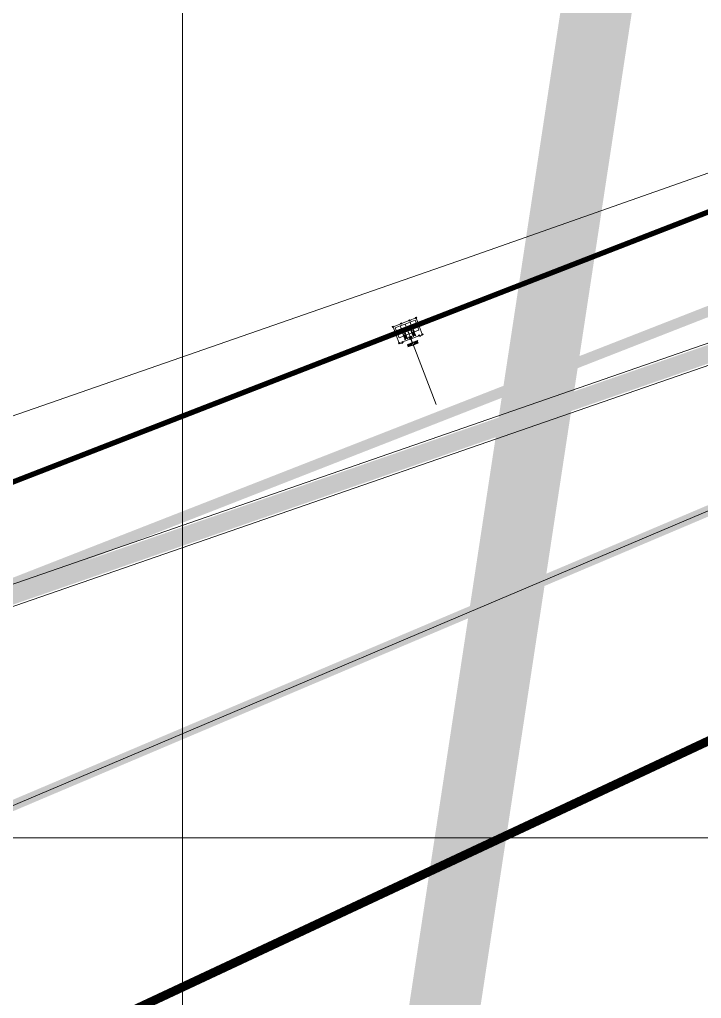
# Model space of a CAD drawing. Header units: millimetres. Extents: x 519 to 9564855, y -810 to 5021775.
# Drawn here: x 9531953.8 to 9532146.8, y 4995954.5 to 4996231.5 of the extents above; entities that cross this region are included whole.
import ezdxf

# ---------------------------------------------------------------- set-up
doc = ezdxf.new("R2010")
doc.units = ezdxf.units.MM
doc.header["$LTSCALE"] = 2
doc.header["$MEASUREMENT"] = 0
for name, pattern in [('ACAD_ISO02W100', [15, 12, -3]), ('ACAD_ISO04W100', [30, 24, -3, 0, -3]), ('CENTER', [50.8, 31.75, -6.35, 6.35, -6.35]), ('DASHED', [0.75, 0.5, -0.25]), ('HIDDEN2', [4.7625, 3.175, -1.5875]), ('LTYPE11', [2.5, 1, -1.5]), ('осевая2', [28.575, 19.05, -3.175, 3.175, -3.175])]:
    doc.linetypes.add(name, pattern=pattern)
for name, color, linetype, lineweight in [('BORDER', 3, 'Continuous', 40), ('CONCRETE-SECTION-NEW', 2, 'Continuous', 35), ('Land lease as of 24.06.2004', 47, 'HIDDEN2', 70), ('STEEL-NEW', 1, 'Continuous', 35), ('Скв на 2025 допы от ХеКай', 204, 'Continuous', 0)]:
    doc.layers.add(name, color=color, linetype=linetype, lineweight=lineweight)
for name, color, linetype in [('CL-CENTER-GRID', 7, 'CENTER'), ('FIBERGLASS', 212, 'Continuous'), ('GRID_PULKOVO', 7, 'Continuous'), ('HACH', 7, 'Continuous'), ('OilColl&Flowlines', 3, 'Continuous'), ('PPLINE_WAT', 7, 'WTR_LINE'), ('ROAD_GROUND', 9, 'Continuous'), ('STPOIT', 30, 'Continuous'), ('Проектируемая линия', 1, 'Continuous')]:
    doc.layers.add(name, color=color, linetype=linetype)
doc.layers.add('HIDDEN', color=1, linetype='HIDDEN2', plot=False)
doc.styles.add('92051501$0$STANDARD', font='simplex.shx')
doc.linetypes.add('WTR_LINE', pattern='A,0.5,-0.2,["W",92051501$0$STANDARD,S=0.1,R=0,X=-0.1,Y=-0.05],-0.05', length=0.75)

msp = doc.modelspace()

# ---------------------------------------------------------------- hatches: boundary and pattern name
at = {"layer": 'HACH', "lineweight": 0}
h = msp.add_hatch(dxfattribs=at)
h.set_pattern_fill('HEX', color=0, scale=0.0035, angle=-158.7787962, style=0)
h.set_pattern_definition([(201.2212, (9532061.56509, 4996162.87478), (0.006966977, -0.017942241), [0.0111125, -0.022225]), (321.2212, (9532061.56509, 4996162.87478), (0.012054948, 0.0150047), [0.0111125, -0.022225]), (261.2212, (9532061.55473, 4996162.870758), (0.019021925, -0.002937542), [0.0111125, -0.022225])])
edge = h.paths.add_edge_path()
edge.add_ellipse((9532064.88796, 4996143.42515), major_axis=(0.04657, -0.11994), ratio=0.822222315, start_angle=0, end_angle=360)
h = msp.add_hatch(dxfattribs=at)
h.set_pattern_fill('HEX', color=0, scale=0.0035, angle=-158.7787962, style=0)
h.set_pattern_definition([(21.2212, (9532052.20188, 4996159.239044), (0.006966977, -0.017942241), [0.0111125, -0.022225]), (261.2212, (9532052.20188, 4996159.239044), (-0.019021925, 0.002937542), [0.0111125, -0.022225]), (321.2212, (9532052.21224, 4996159.243067), (-0.012054948, -0.0150047), [0.0111125, -0.022225])])
edge = h.paths.add_edge_path()
edge.add_ellipse((9532062.87531, 4996142.64363), major_axis=(0.04657, -0.11994), ratio=0.822222315, start_angle=0, end_angle=360, ccw=False)
h = msp.add_hatch(dxfattribs=at)
h.set_pattern_fill('HEX', color=0, scale=0.0035, angle=111.2212038, style=0)
h.set_pattern_definition([(111.2212, (9532084.527761, 4996143.24606), (-0.017942241, -0.006966977), [0.0111125, -0.022225]), (231.2212, (9532084.527761, 4996143.24606), (0.0150047, -0.012054948), [0.0111125, -0.022225]), (171.2212, (9532084.523739, 4996143.256419), (-0.002937542, -0.019021925), [0.0111125, -0.022225])])
edge = h.paths.add_edge_path()
edge.add_ellipse((9532065.07813, 4996139.92319), major_axis=(-0.11994, -0.04657), ratio=0.822222315, start_angle=0, end_angle=360)

# ---------------------------------------------------------------- linework, layer by layer
at = {"color": 0, "lineweight": 0}
for p, q in [((9532063.99565, 4996146.47036, -22.96157), (9532064.27531, 4996146.57895, -22.96157)), ((9532064.10424, 4996146.1907, -22.96157), (9532064.3839, 4996146.29929, -22.96157)), ((9532064.27531, 4996146.57895, -22.96157), (9532064.3839, 4996146.29929, -22.96157)), ((9532065.86003, 4996147.19429, -22.96157), (9532066.13969, 4996147.30289, -22.96157)), ((9532065.96862, 4996146.91464, -22.96157), (9532066.24828, 4996147.02323, -22.96157)), ((9532066.13969, 4996147.30289, -22.96157), (9532066.24828, 4996147.02323, -22.96157)), ((9532059.3347, 4996144.66051, -22.96157), (9532059.61436, 4996144.7691, -22.96157)), ((9532059.44329, 4996144.38085, -22.96157), (9532059.72295, 4996144.48944, -22.96157)), ((9532059.61436, 4996144.7691, -22.96157), (9532059.72295, 4996144.48944, -22.96157)), ((9532061.66518, 4996145.56543, -22.96157), (9532061.94483, 4996145.67402, -22.96157)), ((9532061.77377, 4996145.28577, -22.96157), (9532062.05342, 4996145.39437, -22.96157)), ((9532061.94483, 4996145.67402, -22.96157), (9532062.05342, 4996145.39437, -22.96157)), ((9532066.76496, 4996144.86382, -22.96157), (9532067.04461, 4996144.97241, -22.96157)), ((9532066.87355, 4996144.58416, -22.96157), (9532067.1532, 4996144.69275, -22.96157)), ((9532067.04461, 4996144.97241, -22.96157), (9532067.1532, 4996144.69275, -22.96157)), ((9532060.23963, 4996142.33003, -22.96157), (9532060.51928, 4996142.43862, -22.96157)), ((9532060.34822, 4996142.05038, -22.96157), (9532060.62787, 4996142.15897, -22.96157)), ((9532060.51928, 4996142.43862, -22.96157), (9532060.62787, 4996142.15897, -22.96157)), ((9532062.07674, 4996140.36153, -22.96157), (9532062.3564, 4996140.47012, -22.96157)), ((9532062.18533, 4996140.08187, -22.96157), (9532062.46499, 4996140.19046, -22.96157)), ((9532062.3564, 4996140.47012, -22.96157), (9532062.46499, 4996140.19046, -22.96157)), ((9532064.40721, 4996141.26645, -22.96157), (9532064.68687, 4996141.37504, -22.96157)), ((9532064.51581, 4996140.98679, -22.96157), (9532064.79546, 4996141.09539, -22.96157)), ((9532064.68687, 4996141.37504, -22.96157), (9532064.79546, 4996141.09539, -22.96157)), ((9532066.73769, 4996142.17138, -22.96157), (9532067.01735, 4996142.27997, -22.96157)), ((9532066.84628, 4996141.89172, -22.96157), (9532067.12594, 4996142.00031, -22.96157)), ((9532067.01735, 4996142.27997, -22.96157), (9532067.12594, 4996142.00031, -22.96157)), ((9532067.66988, 4996142.53335, -22.96157), (9532067.94954, 4996142.64194, -22.96157)), ((9532067.77847, 4996142.25369, -22.96157), (9532068.05813, 4996142.36228, -22.96157)), ((9532067.94954, 4996142.64194, -22.96157), (9532068.05813, 4996142.36228, -22.96157)), ((9532061.14455, 4996139.99956, -22.96157), (9532061.42421, 4996140.10815, -22.96157)), ((9532061.25314, 4996139.7199, -22.96157), (9532061.5328, 4996139.82849, -22.96157)), ((9532061.42421, 4996140.10815, -22.96157), (9532061.5328, 4996139.82849, -22.96157))]:
    msp.add_line(p, q, dxfattribs=at)
at = {"lineweight": 0}
for p, q in [((9532063.99565, 4996146.47036, -22.96157), (9532064.10424, 4996146.1907, -22.96157)), ((9532064.16835, 4996146.44, -22.96157), (9532064.1198, 4996146.56504, -22.96157)), ((9532064.25776, 4996146.20974, -22.96157), (9532064.2112, 4996146.32965, -22.96157)), ((9532065.86003, 4996147.19429, -22.96157), (9532065.96862, 4996146.91464, -22.96157)), ((9532066.03273, 4996147.16394, -22.96157), (9532065.98418, 4996147.28898, -22.96157)), ((9532066.12214, 4996146.93368, -22.96157), (9532066.07558, 4996147.05359, -22.96157)), ((9532059.3347, 4996144.66051, -22.96157), (9532059.44329, 4996144.38085, -22.96157)), ((9532059.5074, 4996144.63015, -22.96157), (9532059.45885, 4996144.75519, -22.96157)), ((9532059.59681, 4996144.3999, -22.96157), (9532059.55025, 4996144.5198, -22.96157)), ((9532060.94632, 4996143.549, -22.96157), (9532061.33037, 4996142.55993, -22.96157)), ((9532061.66518, 4996145.56543, -22.96157), (9532061.77377, 4996145.28577, -22.96157)), ((9532061.83788, 4996145.53507, -22.96157), (9532061.78932, 4996145.66011, -22.96157)), ((9532061.92728, 4996145.30482, -22.96157), (9532061.88073, 4996145.42472, -22.96157)), ((9532063.78973, 4996144.6531, -22.96157), (9532064.17378, 4996143.66403, -22.96157)), ((9532065.70049, 4996145.39504, -22.96157), (9532066.08454, 4996144.40598, -22.96157)), ((9532066.76496, 4996144.86382, -22.96157), (9532066.87355, 4996144.58416, -22.96157)), ((9532066.93765, 4996144.83346, -22.96157), (9532066.8891, 4996144.9585, -22.96157)), ((9532067.02706, 4996144.60321, -22.96157), (9532066.9805, 4996144.72311, -22.96157)), ((9532060.23963, 4996142.33003, -22.96157), (9532060.34822, 4996142.05038, -22.96157)), ((9532060.41233, 4996142.29967, -22.96157), (9532060.36377, 4996142.42471, -22.96157)), ((9532060.50173, 4996142.06942, -22.96157), (9532060.45517, 4996142.18932, -22.96157)), ((9532062.07674, 4996140.36153, -22.96157), (9532062.18533, 4996140.08187, -22.96157)), ((9532062.24944, 4996140.33117, -22.96157), (9532062.20089, 4996140.45621, -22.96157)), ((9532062.33885, 4996140.10092, -22.96157), (9532062.29229, 4996140.22082, -22.96157)), ((9532062.97357, 4996141.08353), (9532062.80967, 4996141.50371)), ((9532064.85794, 4996141.76329, -22.96157), (9532064.01897, 4996141.43752, -22.96157)), ((9532064.40721, 4996141.26645, -22.96157), (9532064.51581, 4996140.98679, -22.96157)), ((9532064.57991, 4996141.23609, -22.96157), (9532064.53136, 4996141.36113, -22.96157)), ((9532064.60884, 4996141.1616, -22.96157), (9532064.60134, 4996141.18092, -22.96157)), ((9532064.66932, 4996141.00584, -22.96157), (9532064.62276, 4996141.12574, -22.96157)), ((9532066.73769, 4996142.17138, -22.96157), (9532066.84628, 4996141.89172, -22.96157)), ((9532066.91039, 4996142.14102, -22.96157), (9532066.86184, 4996142.26606, -22.96157)), ((9532066.9998, 4996141.91076, -22.96157), (9532066.95324, 4996142.03067, -22.96157)), ((9532067.66988, 4996142.53335, -22.96157), (9532067.77847, 4996142.25369, -22.96157)), ((9532067.84258, 4996142.50299, -22.96157), (9532067.79403, 4996142.62803, -22.96157)), ((9532067.93199, 4996142.27273, -22.96157), (9532067.88543, 4996142.39264, -22.96157)), ((9532061.14455, 4996139.99956, -22.96157), (9532061.25314, 4996139.7199, -22.96157)), ((9532061.31725, 4996139.9692, -22.96157), (9532061.2687, 4996140.09424, -22.96157)), ((9532061.40666, 4996139.73895, -22.96157), (9532061.3601, 4996139.85885, -22.96157))]:
    msp.add_line(p, q, dxfattribs=at)
at = {"color": 0, "linetype": 'ACAD_ISO04W100', "lineweight": 0}
for p, q in [((9532064.00334, 4996146.31243, -22.96157), (9532064.1346, 4996146.3634, -22.96157)), ((9532064.24495, 4996146.40625, -22.96157), (9532064.37291, 4996146.45593, -22.96157)), ((9532065.86772, 4996147.03637, -22.96157), (9532065.99898, 4996147.08734, -22.96157)), ((9532066.10933, 4996147.13019, -22.96157), (9532066.23729, 4996147.17987, -22.96157)), ((9532059.34239, 4996144.50258, -22.96157), (9532059.47365, 4996144.55355, -22.96157)), ((9532059.584, 4996144.5964, -22.96157), (9532059.71196, 4996144.64609, -22.96157)), ((9532061.67286, 4996145.4075, -22.96157), (9532061.80413, 4996145.45847, -22.96157)), ((9532061.91448, 4996145.50132, -22.96157), (9532062.04244, 4996145.55101, -22.96157)), ((9532066.77264, 4996144.70589, -22.96157), (9532066.9039, 4996144.75686, -22.96157)), ((9532067.01425, 4996144.79971, -22.96157), (9532067.14222, 4996144.8494, -22.96157)), ((9532060.24731, 4996142.17211, -22.96157), (9532060.37858, 4996142.22308, -22.96157)), ((9532060.48892, 4996142.26592, -22.96157), (9532060.61689, 4996142.31561, -22.96157)), ((9532062.08443, 4996140.2036, -22.96157), (9532062.21569, 4996140.25457, -22.96157)), ((9532062.32604, 4996140.29742, -22.96157), (9532062.454, 4996140.34711, -22.96157)), ((9532064.4149, 4996141.10852, -22.96157), (9532064.54616, 4996141.15949, -22.96157)), ((9532064.65651, 4996141.20234, -22.96157), (9532064.78447, 4996141.25203, -22.96157)), ((9532066.74538, 4996142.01345, -22.96157), (9532066.87664, 4996142.06442, -22.96157)), ((9532066.98699, 4996142.10727, -22.96157), (9532067.11495, 4996142.15695, -22.96157)), ((9532067.67757, 4996142.37542, -22.96157), (9532067.80883, 4996142.42639, -22.96157)), ((9532067.91918, 4996142.46924, -22.96157), (9532068.04714, 4996142.51892, -22.96157)), ((9532061.15224, 4996139.84163, -22.96157), (9532061.2835, 4996139.8926, -22.96157)), ((9532061.39385, 4996139.93545, -22.96157), (9532061.52181, 4996139.98514, -22.96157))]:
    msp.add_line(p, q, dxfattribs=at)
at = {"color": 7, "lineweight": 0, "ltscale": 0.5, "elevation": -22.96157}
msp.add_lwpolyline([(9532063.51543, 4996143.97749), (9532063.33346, 4996144.4432), (9532063.6974, 4996143.51178)], dxfattribs=at)
at = {"layer": 'BORDER', "color": 0, "lineweight": 0, "ltscale": 0.1}
for p, q in [((9532061.24954, 4996143.30683, -22.96157), (9532060.88598, 4996143.16566, -22.96157)), ((9532060.88598, 4996143.16566, -22.96157), (9532061.02715, 4996142.8021, -22.96157)), ((9532061.39071, 4996142.94327, -22.96157), (9532061.24954, 4996143.30683, -22.96157)), ((9532064.09295, 4996144.41092, -22.96157), (9532063.72939, 4996144.26976, -22.96157)), ((9532063.72939, 4996144.26976, -22.96157), (9532063.87056, 4996143.9062, -22.96157)), ((9532063.87056, 4996143.9062, -22.96157), (9532064.23412, 4996144.04737, -22.96157)), ((9532064.23412, 4996144.04737, -22.96157), (9532064.09295, 4996144.41092, -22.96157)), ((9532066.00371, 4996145.15287, -22.96157), (9532065.64015, 4996145.0117, -22.96157)), ((9532065.64015, 4996145.0117, -22.96157), (9532065.78132, 4996144.64815, -22.96157)), ((9532065.78132, 4996144.64815, -22.96157), (9532066.14488, 4996144.78932, -22.96157)), ((9532066.14488, 4996144.78932, -22.96157), (9532066.00371, 4996145.15287, -22.96157)), ((9532061.02715, 4996142.8021, -22.96157), (9532061.39071, 4996142.94327, -22.96157)), ((9532064.54965, 4996141.85277, -22.96157), (9532064.18609, 4996141.7116, -22.96157)), ((9532064.18609, 4996141.7116, -22.96157), (9532064.32726, 4996141.34804, -22.96157)), ((9532064.32726, 4996141.34804, -22.96157), (9532064.69081, 4996141.48921, -22.96157)), ((9532064.69081, 4996141.48921, -22.96157), (9532064.54965, 4996141.85277, -22.96157))]:
    msp.add_line(p, q, dxfattribs=at)
at = {"layer": 'BORDER', "color": 0, "lineweight": 0, "ltscale": 0.1, "elevation": -22.96157}
msp.add_lwpolyline([(9532063.94657, 4996141.62396), (9532064.78554, 4996141.94973), (9532064.93033, 4996141.57685), (9532064.09136, 4996141.25108)], close=True, dxfattribs=at)
at = {"layer": 'CL-CENTER-GRID', "color": 0, "linetype": 'осевая2', "lineweight": 0, "ltscale": 0.2}
msp.add_line((9532064.62276, 4996141.12574, -22.96157), (9532065.69001, 4996138.37724, -22.96157), dxfattribs=at)
at = {"layer": 'CONCRETE-SECTION-NEW', "color": 0, "lineweight": 0}
for p, q in [((9532060.6958, 4996143.36536, -22.96157), (9532061.25512, 4996143.58254, -22.96157)), ((9532060.6958, 4996143.36536, -22.96157), (9532061.02157, 4996142.52639, -22.96157)), ((9532061.25512, 4996143.58254, -22.96157), (9532061.58089, 4996142.74357, -22.96157)), ((9532063.53921, 4996144.46946, -22.96157), (9532064.09853, 4996144.68664, -22.96157)), ((9532063.53921, 4996144.46946, -22.96157), (9532063.86498, 4996143.63049, -22.96157)), ((9532064.4243, 4996143.84767, -22.96157), (9532063.86498, 4996143.63049, -22.96157)), ((9532064.09853, 4996144.68664, -22.96157), (9532064.4243, 4996143.84767, -22.96157)), ((9532065.44997, 4996145.21141, -22.96157), (9532066.00928, 4996145.42859, -22.96157)), ((9532065.44997, 4996145.21141, -22.96157), (9532065.77574, 4996144.37243, -22.96157)), ((9532066.33506, 4996144.58962, -22.96157), (9532065.77574, 4996144.37243, -22.96157)), ((9532066.00928, 4996145.42859, -22.96157), (9532066.33506, 4996144.58962, -22.96157)), ((9532061.58089, 4996142.74357, -22.96157), (9532061.02157, 4996142.52639, -22.96157))]:
    msp.add_line(p, q, dxfattribs=at)
at = {"layer": 'FIBERGLASS', "lineweight": 0}
msp.add_line((9533138.27454, 4996511.80618, 1.87939), (9531823.13387, 4995954.53352, 6.9648), dxfattribs=at)
at = {"layer": 'FIBERGLASS', "linetype": 'DASHED', "lineweight": 0, "ltscale": 0.07, "const_width": 3, "elevation": 6.9648}
msp.add_lwpolyline([(9531690.73478, 4995239.97754), (9531702.22162, 4995244.75209), (9531722.1925, 4995256.8842, 0.262875133), (9531726.88596, 4995265.25987), (9531759.5313, 4995873.32849), (9531764.25773, 4995891.97444), (9531771.26582, 4995907.67226), (9531780.27375, 4995921.46688), (9531793.70667, 4995935.91338), (9531807.38688, 4995946.2688), (9531825.74744, 4995955.64098), (9532856.82775, 4996392.547), (9532922.38663, 4996420.32667), (9533177.57455, 4996528.64403)], format="xyb", dxfattribs=at)
at = {"layer": 'FIBERGLASS', "linetype": 'DASHED', "lineweight": 0, "ltscale": 0.07, "const_width": 3}
msp.add_lwpolyline([(9531840.96312, 4996028.55988), (9532757.02484, 4996386.84393)], dxfattribs=at)
at = {"layer": 'GRID_PULKOVO', "lineweight": 0}
for p, q in [((9532000, 5010000), (9532000, 4992000)), ((9519000, 4996000), (9533000, 4996000))]:
    msp.add_line(p, q, dxfattribs=at)
at = {"layer": 'HIDDEN', "color": 0, "lineweight": 0, "ltscale": 0.5}
for p, q in [((9532062.3014, 4996142.86469, -22.96157), (9532062.86072, 4996143.08187, -22.96157)), ((9532062.3014, 4996142.86469, -22.96157), (9532062.86072, 4996143.08187, -22.96157)), ((9532062.8437, 4996143.12568, -22.96157), (9532063.16935, 4996142.28704, -22.96157)), ((9532064.58597, 4996143.80221, -22.96157), (9532064.91162, 4996142.96357, -22.96157)), ((9532065.1623, 4996143.97558, -22.96157), (9532064.60299, 4996143.75839, -22.96157)), ((9532065.1623, 4996143.97558, -22.96157), (9532064.60299, 4996143.75839, -22.96157)), ((9532065.45443, 4996143.22324, -22.96157), (9532064.89512, 4996143.00606, -22.96157)), ((9532065.32242, 4996141.88905, -22.96157), (9532064.90602, 4996142.9614, -22.96157)), ((9532065.52676, 4996143.00934, -22.96157), (9532064.98609, 4996142.79939, -22.96157)), ((9532065.14995, 4996144.0212, -22.96157), (9532065.47572, 4996143.18223, -22.96157)), ((9532065.47652, 4996143.18292, -22.96157), (9532065.89292, 4996142.11057, -22.96157)), ((9532062.27973, 4996142.90669, -22.96157), (9532062.6055, 4996142.06772, -22.96157)), ((9532062.59354, 4996142.11235, -22.96157), (9532063.15285, 4996142.32953, -22.96157)), ((9532062.60444, 4996142.06769, -22.96157), (9532063.02083, 4996140.99534, -22.96157)), ((9532062.68451, 4996141.90569, -22.96157), (9532063.22518, 4996142.11563, -22.96157)), ((9532062.7569, 4996141.71925, -22.96157), (9532063.29758, 4996141.92919, -22.96157)), ((9532062.8293, 4996141.53281, -22.96157), (9532063.36997, 4996141.74275, -22.96157)), ((9532062.90169, 4996141.34637, -22.96157), (9532063.44236, 4996141.55632, -22.96157)), ((9532062.97409, 4996141.15994, -22.96157), (9532063.51476, 4996141.36988, -22.96157)), ((9532063.59134, 4996141.21687, -22.96157), (9532063.17494, 4996142.28922, -22.96157)), ((9532065.45519, 4996140.22518, -22.96157), (9532064.61655, 4996139.89953, -22.96157)), ((9532065.59916, 4996142.8229, -22.96157), (9532065.05849, 4996142.61295, -22.96157)), ((9532065.67155, 4996142.63646, -22.96157), (9532065.13088, 4996142.42652, -22.96157)), ((9532065.74395, 4996142.45002, -22.96157), (9532065.20327, 4996142.24008, -22.96157)), ((9532065.81634, 4996142.26358, -22.96157), (9532065.27567, 4996142.05364, -22.96157)), ((9532065.62856, 4996139.64885, -22.96157), (9532065.41137, 4996140.20816, -22.96157)), ((9532065.62856, 4996139.64885, -22.96157), (9532065.41137, 4996140.20816, -22.96157)), ((9532066.52537, 4996140.64716, -22.96157), (9532065.45302, 4996140.23077, -22.96157)), ((9532065.83654, 4996139.74034, -22.96157), (9532065.6266, 4996140.28101, -22.96157)), ((9532066.02298, 4996139.81273, -22.96157), (9532065.81304, 4996140.3534, -22.96157)), ((9532066.20942, 4996139.88513, -22.96157), (9532065.99948, 4996140.4258, -22.96157)), ((9532066.39586, 4996139.95752, -22.96157), (9532066.18592, 4996140.49819, -22.96157)), ((9532066.5823, 4996140.02992, -22.96157), (9532066.37235, 4996140.57059, -22.96157)), ((9532063.54203, 4996139.48873, -22.96157), (9532064.61438, 4996139.90513, -22.96157)), ((9532063.91656, 4996138.99481, -22.96157), (9532063.70662, 4996139.53548, -22.96157)), ((9532064.8359, 4996139.33463, -22.96157), (9532063.76355, 4996138.91823, -22.96157)), ((9532064.103, 4996139.0672, -22.96157), (9532063.89306, 4996139.60787, -22.96157)), ((9532064.28944, 4996139.1396, -22.96157), (9532064.0795, 4996139.68027, -22.96157)), ((9532064.47588, 4996139.21199, -22.96157), (9532064.26594, 4996139.75266, -22.96157)), ((9532064.66232, 4996139.28439, -22.96157), (9532064.45237, 4996139.82506, -22.96157)), ((9532064.87622, 4996139.35672, -22.96157), (9532064.65904, 4996139.91603, -22.96157)), ((9532065.67418, 4996139.6612, -22.96157), (9532064.83521, 4996139.33543, -22.96157)), ((9532065.67454, 4996139.66027, -22.96157), (9532066.74689, 4996140.07666, -22.96157))]:
    msp.add_line(p, q, dxfattribs=at)
at = {"layer": 'HIDDEN', "color": 0, "lineweight": 0, "ltscale": 0.5, "elevation": -22.96157}
for points in [[(9532062.90415, 4996143.10643), (9532062.8587, 4996143.08879), (9532062.85947, 4996143.08681, 0.391020552), (9532062.86449, 4996143.08436), (9532062.89802, 4996143.09237, -0.359136708), (9532062.90487, 4996143.08902), (9532062.93637, 4996143.00792, -0.391020552), (9532062.93357, 4996143.00082), (9532062.90342, 4996142.98411, 0.359136708), (9532062.90137, 4996142.9789), (9532062.90214, 4996142.97693), (9532062.94758, 4996142.99457)], [(9532064.55436, 4996143.74721), (9532064.5998, 4996143.76486), (9532064.60057, 4996143.76289, -0.391020552), (9532064.59852, 4996143.75768), (9532064.56837, 4996143.74097, 0.359136708), (9532064.56558, 4996143.73387), (9532064.59707, 4996143.65277, 0.391020552), (9532064.60392, 4996143.64941), (9532064.63745, 4996143.65743, -0.359136708), (9532064.64247, 4996143.65497), (9532064.64324, 4996143.653), (9532064.5978, 4996143.63535)], [(9532064.85118, 4996142.98282), (9532064.89662, 4996143.00046), (9532064.89585, 4996143.00244, 0.391020552), (9532064.89083, 4996143.0049), (9532064.8573, 4996142.99688, -0.359136708), (9532064.85045, 4996143.00023), (9532064.81896, 4996143.08133, -0.391020552), (9532064.82175, 4996143.08844), (9532064.8519, 4996143.10515, 0.359136708), (9532064.85395, 4996143.11035), (9532064.85318, 4996143.11233), (9532064.80774, 4996143.09468)], [(9532065.20573, 4996144.00014), (9532065.16028, 4996143.98249), (9532065.16105, 4996143.98052, 0.391020552), (9532065.16608, 4996143.97806), (9532065.1996, 4996143.98607, -0.359136708), (9532065.20646, 4996143.98272), (9532065.23795, 4996143.90162, -0.391020552), (9532065.23515, 4996143.89452), (9532065.205, 4996143.87781, 0.359136708), (9532065.20295, 4996143.8726), (9532065.20372, 4996143.87063), (9532065.24916, 4996143.88828)], [(9532065.50254, 4996143.23574), (9532065.4571, 4996143.2181), (9532065.45633, 4996143.22007, -0.391020552), (9532065.45838, 4996143.22528), (9532065.48853, 4996143.24199, 0.359136708), (9532065.49133, 4996143.24909), (9532065.45984, 4996143.33019, 0.391020552), (9532065.45298, 4996143.33354), (9532065.41946, 4996143.32553, -0.359136708), (9532065.41443, 4996143.32799), (9532065.41366, 4996143.32996), (9532065.45911, 4996143.34761)], [(9532062.25278, 4996142.85351), (9532062.29822, 4996142.87115), (9532062.29899, 4996142.86918, -0.391020552), (9532062.29694, 4996142.86397), (9532062.26679, 4996142.84726, 0.359136708), (9532062.26399, 4996142.84016), (9532062.29549, 4996142.75906, 0.391020552), (9532062.30234, 4996142.75571), (9532062.33587, 4996142.76372, -0.359136708), (9532062.34089, 4996142.76126), (9532062.34166, 4996142.75929), (9532062.29621, 4996142.74165)], [(9532062.54959, 4996142.08911), (9532062.59504, 4996142.10676), (9532062.59427, 4996142.10873, 0.391020552), (9532062.58924, 4996142.11119), (9532062.55572, 4996142.10318, -0.359136708), (9532062.54886, 4996142.10653), (9532062.51737, 4996142.18763, -0.391020552), (9532062.52017, 4996142.19473), (9532062.55032, 4996142.21144, 0.359136708), (9532062.55237, 4996142.21665), (9532062.5516, 4996142.21862), (9532062.50616, 4996142.20097)], [(9532063.20096, 4996142.34204), (9532063.15552, 4996142.32439), (9532063.15475, 4996142.32637, -0.391020552), (9532063.1568, 4996142.33157), (9532063.18695, 4996142.34828, 0.359136708), (9532063.18974, 4996142.35538), (9532063.15825, 4996142.43648, 0.391020552), (9532063.1514, 4996142.43984), (9532063.11787, 4996142.43182, -0.359136708), (9532063.11285, 4996142.43428), (9532063.11208, 4996142.43626), (9532063.15752, 4996142.4539)], [(9532065.40019, 4996140.25679), (9532065.41784, 4996140.21134), (9532065.41587, 4996140.21058, -0.391020552), (9532065.41066, 4996140.21263), (9532065.39395, 4996140.24278, 0.359136708), (9532065.38685, 4996140.24557), (9532065.30575, 4996140.21408, 0.391020552), (9532065.30239, 4996140.20723), (9532065.31041, 4996140.1737, -0.359136708), (9532065.30795, 4996140.16867), (9532065.30598, 4996140.16791), (9532065.28833, 4996140.21335)], [(9532064.6358, 4996139.95997), (9532064.65344, 4996139.91453), (9532064.65542, 4996139.9153, 0.391020552), (9532064.65788, 4996139.92032), (9532064.64986, 4996139.95385, -0.359136708), (9532064.65321, 4996139.9607), (9532064.73432, 4996139.99219, -0.391020552), (9532064.74142, 4996139.9894), (9532064.75813, 4996139.95925, 0.359136708), (9532064.76333, 4996139.9572), (9532064.76531, 4996139.95797), (9532064.74766, 4996140.00341)], [(9532064.88872, 4996139.30861), (9532064.87108, 4996139.35405), (9532064.87305, 4996139.35482, -0.391020552), (9532064.87826, 4996139.35277), (9532064.89497, 4996139.32262, 0.359136708), (9532064.90207, 4996139.31982), (9532064.98317, 4996139.35131, 0.391020552), (9532064.98652, 4996139.35817), (9532064.97851, 4996139.39169, -0.359136708), (9532064.98097, 4996139.39672), (9532064.98294, 4996139.39749), (9532065.00059, 4996139.35204)], [(9532065.65312, 4996139.60542), (9532065.63547, 4996139.65087), (9532065.6335, 4996139.6501, 0.391020552), (9532065.63104, 4996139.64507), (9532065.63906, 4996139.61155, -0.359136708), (9532065.6357, 4996139.60469), (9532065.5546, 4996139.5732, -0.391020552), (9532065.5475, 4996139.576), (9532065.53079, 4996139.60615, 0.359136708), (9532065.52558, 4996139.6082), (9532065.52361, 4996139.60743), (9532065.54126, 4996139.56199)]]:
    msp.add_lwpolyline(points, format="xyb", close=True, dxfattribs=at)
at = {"layer": 'Land lease as of 24.06.2004', "color": 34, "linetype": 'DASHED', "lineweight": 0, "ltscale": 50, "const_width": 20}
msp.add_lwpolyline([(9519654.3, 5003739.6), (9532971.6, 5004566.6), (9534671.1, 5001241.4), (9547648.8, 4998330.8), (9546800.6, 4994774.1), (9538599.5, 4994719.2), (9534700.1, 4995931.6), (9534118, 4994384.9), (9531927.8, 4994990.9), (9532139.5, 4996381.2), (9522290.1, 4999426.3), (9519885.3, 4999727), (9519654.3, 5003739.6)], dxfattribs=at)
at = {"layer": 'OilColl&Flowlines', "lineweight": 0, "ltscale": 0.2, "const_width": 1.5}
msp.add_lwpolyline([(9531826.38166, 4996051.89838), (9532706.29611, 4996393.56939)], dxfattribs=at)
at = {"layer": 'PPLINE_WAT', "lineweight": 0, "ltscale": 10}
msp.add_lwpolyline([(9531807.76785, 4996059.81659), (9531896.83992, 4996100.23668), (9532080.04846, 4996163.87684), (9532192.36144, 4996203.39912), (9532284.45701, 4996243.34919), (9532445.61272, 4996310.94004), (9532607.21724, 4996379.13081), (9532793.48933, 4996457.3536), (9532967.76125, 4996530.95425)], dxfattribs=at)
at = {"layer": 'ROAD_GROUND', "lineweight": 0}
for points in [[(9533026.13118, 4996503.70321), (9532245.56818, 4996173.57262), (9531749.46818, 4996001.57262), (9531749.46818, 4996001.57262), (9531749.46818, 4996001.57262)], [(9533026.13118, 4996497.18864), (9532247.72188, 4996167.96894), (9531751.35378, 4995995.87599), (9531752.76078, 4995996.3638), (9531752.76078, 4995996.3638)]]:
    msp.add_lwpolyline(points, dxfattribs=at)
at = {"layer": 'ROAD_GROUND', "lineweight": 0, "const_width": 5}
msp.add_lwpolyline([(9533026.13118, 4996500.44593), (9532246.64503, 4996170.77078), (9531750.37068, 4995998.71159), (9531745.25448, 4995996.7413), (9531750.37068, 4995998.71159)], dxfattribs=at)
at = {"layer": 'STEEL-NEW', "color": 0, "lineweight": 0}
for p, q in [((9532062.23778, 4996142.8904, -22.96157), (9532062.89031, 4996143.14378, -22.96157)), ((9532062.30321, 4996142.86003, -22.96157), (9532062.86253, 4996143.07721, -22.96157)), ((9532062.84837, 4996143.12749, -22.96157), (9532063.17414, 4996142.28852, -22.96157)), ((9532062.89031, 4996143.14378, -22.96157), (9532063.54186, 4996141.46584, -22.96157)), ((9532065.1919, 4996144.03749, -22.96157), (9532064.53936, 4996143.78411, -22.96157)), ((9532064.53936, 4996143.78411, -22.96157), (9532065.19091, 4996142.10617, -22.96157)), ((9532064.58131, 4996143.8004, -22.96157), (9532064.90708, 4996142.96143, -22.96157)), ((9532065.16411, 4996143.97092, -22.96157), (9532064.6048, 4996143.75373, -22.96157)), ((9532065.51754, 4996143.19885, -22.96157), (9532064.86501, 4996142.94547, -22.96157)), ((9532065.51754, 4996143.19885, -22.96157), (9532064.86501, 4996142.94547, -22.96157)), ((9532065.45283, 4996143.22736, -22.96157), (9532064.89352, 4996143.01018, -22.96157)), ((9532065.33733, 4996141.89484, -22.96157), (9532064.92094, 4996142.96719, -22.96157)), ((9532065.534, 4996142.99069, -22.96157), (9532064.99333, 4996142.78075, -22.96157)), ((9532065.14529, 4996144.01939, -22.96157), (9532065.47093, 4996143.18075, -22.96157)), ((9532065.1919, 4996144.03749, -22.96157), (9532065.84344, 4996142.35955, -22.96157)), ((9532065.46161, 4996143.17713, -22.96157), (9532065.878, 4996142.10478, -22.96157)), ((9532065.51754, 4996143.19885, -22.96157), (9532065.93393, 4996142.1265, -22.96157)), ((9532062.23778, 4996142.8904, -22.96157), (9532062.88933, 4996141.21246, -22.96157)), ((9532062.28439, 4996142.9085, -22.96157), (9532062.61003, 4996142.06986, -22.96157)), ((9532062.56343, 4996142.05176, -22.96157), (9532063.21596, 4996142.30514, -22.96157)), ((9532062.56343, 4996142.05176, -22.96157), (9532063.21596, 4996142.30514, -22.96157)), ((9532062.56343, 4996142.05176, -22.96157), (9532062.97982, 4996140.97941, -22.96157)), ((9532062.59194, 4996142.11647, -22.96157), (9532063.15125, 4996142.33365, -22.96157)), ((9532062.61936, 4996142.07348, -22.96157), (9532063.03575, 4996141.00113, -22.96157)), ((9532062.69175, 4996141.88704, -22.96157), (9532063.23242, 4996142.09699, -22.96157)), ((9532062.76414, 4996141.70061, -22.96157), (9532063.30481, 4996141.91055, -22.96157)), ((9532062.83654, 4996141.51417, -22.96157), (9532063.37721, 4996141.72411, -22.96157)), ((9532062.90893, 4996141.32773, -22.96157), (9532063.4496, 4996141.53767, -22.96157)), ((9532062.97982, 4996140.97941, -22.96157), (9532063.03575, 4996141.00113, -22.96157)), ((9532062.98133, 4996141.14129, -22.96157), (9532063.522, 4996141.35123, -22.96157)), ((9532063.57642, 4996141.21108, -22.96157), (9532063.16003, 4996142.28342, -22.96157)), ((9532063.63235, 4996141.23279, -22.96157), (9532063.21596, 4996142.30514, -22.96157)), ((9532063.57642, 4996141.21108, -22.96157), (9532063.63235, 4996141.23279, -22.96157)), ((9532065.43709, 4996140.27179, -22.96157), (9532063.75915, 4996139.62024, -22.96157)), ((9532064.59845, 4996139.94614, -22.96157), (9532066.27639, 4996140.59769, -22.96157)), ((9532065.45338, 4996140.22984, -22.96157), (9532064.61441, 4996139.90407, -22.96157)), ((9532065.2814, 4996141.87312, -22.96157), (9532064.86501, 4996142.94547, -22.96157)), ((9532065.6064, 4996142.80425, -22.96157), (9532065.06573, 4996142.59431, -22.96157)), ((9532065.67879, 4996142.61782, -22.96157), (9532065.13812, 4996142.40787, -22.96157)), ((9532065.75118, 4996142.43138, -22.96157), (9532065.21051, 4996142.22144, -22.96157)), ((9532065.33733, 4996141.89484, -22.96157), (9532065.2814, 4996141.87312, -22.96157)), ((9532065.82358, 4996142.24494, -22.96157), (9532065.28291, 4996142.035, -22.96157)), ((9532065.6239, 4996139.64704, -22.96157), (9532065.40671, 4996140.20635, -22.96157)), ((9532066.50944, 4996140.68818, -22.96157), (9532065.43709, 4996140.27179, -22.96157)), ((9532065.69047, 4996139.61925, -22.96157), (9532065.43709, 4996140.27179, -22.96157)), ((9532066.53116, 4996140.63225, -22.96157), (9532065.45881, 4996140.21586, -22.96157)), ((9532065.85519, 4996139.74758, -22.96157), (9532065.64525, 4996140.28825, -22.96157)), ((9532066.04163, 4996139.81997, -22.96157), (9532065.83168, 4996140.36064, -22.96157)), ((9532065.93393, 4996142.1265, -22.96157), (9532065.878, 4996142.10478, -22.96157)), ((9532066.22806, 4996139.89237, -22.96157), (9532066.01812, 4996140.43304, -22.96157)), ((9532066.4145, 4996139.96476, -22.96157), (9532066.20456, 4996140.50543, -22.96157)), ((9532066.60094, 4996140.03715, -22.96157), (9532066.391, 4996140.57782, -22.96157)), ((9532066.53116, 4996140.63225, -22.96157), (9532066.50944, 4996140.68818, -22.96157)), ((9532063.5261, 4996139.52975, -22.96157), (9532064.59845, 4996139.94614, -22.96157)), ((9532063.54782, 4996139.47382, -22.96157), (9532063.5261, 4996139.52975, -22.96157)), ((9532063.54782, 4996139.47382, -22.96157), (9532064.62017, 4996139.89021, -22.96157)), ((9532063.89792, 4996138.98757, -22.96157), (9532063.68798, 4996139.52824, -22.96157)), ((9532064.83011, 4996139.34954, -22.96157), (9532063.75776, 4996138.93315, -22.96157)), ((9532063.77948, 4996138.87722, -22.96157), (9532063.75776, 4996138.93315, -22.96157)), ((9532064.85183, 4996139.29361, -22.96157), (9532063.77948, 4996138.87722, -22.96157)), ((9532064.08436, 4996139.05997, -22.96157), (9532063.87442, 4996139.60064, -22.96157)), ((9532065.69047, 4996139.61925, -22.96157), (9532064.01253, 4996138.96771, -22.96157)), ((9532064.2708, 4996139.13236, -22.96157), (9532064.06085, 4996139.67303, -22.96157)), ((9532064.45723, 4996139.20475, -22.96157), (9532064.24729, 4996139.74542, -22.96157)), ((9532064.64367, 4996139.27715, -22.96157), (9532064.43373, 4996139.81782, -22.96157)), ((9532064.85183, 4996139.29361, -22.96157), (9532064.59845, 4996139.94614, -22.96157)), ((9532064.85183, 4996139.29361, -22.96157), (9532064.59845, 4996139.94614, -22.96157)), ((9532064.88034, 4996139.35832, -22.96157), (9532064.66316, 4996139.91763, -22.96157)), ((9532065.67237, 4996139.66586, -22.96157), (9532064.83373, 4996139.34022, -22.96157)), ((9532064.85183, 4996139.29361, -22.96157), (9532066.52977, 4996139.94515, -22.96157)), ((9532065.66875, 4996139.67518, -22.96157), (9532066.7411, 4996140.09158, -22.96157)), ((9532065.69047, 4996139.61925, -22.96157), (9532066.76282, 4996140.03565, -22.96157)), ((9532066.76282, 4996140.03565, -22.96157), (9532066.7411, 4996140.09158, -22.96157))]:
    msp.add_line(p, q, dxfattribs=at)
at = {"layer": 'STEEL-NEW', "color": 0, "lineweight": 0, "elevation": -22.96157}
for points in [[(9532062.35023, 4996142.93407), (9532062.34473, 4996142.94821), (9532062.17694, 4996142.88306), (9532062.26019, 4996142.66866), (9532062.31554, 4996142.69015)], [(9532062.96807, 4996142.94353), (9532063.02459, 4996142.96547), (9532062.94133, 4996143.17988), (9532062.77354, 4996143.11472), (9532062.77903, 4996143.10057)], [(9532064.61712, 4996143.58385), (9532064.56061, 4996143.56191), (9532064.47736, 4996143.77631), (9532064.64515, 4996143.84147), (9532064.65064, 4996143.82732)], [(9532064.8705, 4996142.93132), (9532064.81457, 4996142.9096), (9532064.73132, 4996143.12401), (9532064.78725, 4996143.14572)], [(9532065.07945, 4996143.99382), (9532065.07396, 4996144.00797), (9532065.24175, 4996144.07313), (9532065.325, 4996143.85872), (9532065.26966, 4996143.83723)], [(9532065.43978, 4996143.3991), (9532065.49571, 4996143.42082), (9532065.57897, 4996143.20642), (9532065.52303, 4996143.1847)], [(9532062.48567, 4996142.25202), (9532062.42973, 4996142.2303), (9532062.51299, 4996142.0159), (9532062.56892, 4996142.03762)], [(9532063.03784, 4996141.16324), (9532063.09776, 4996141.00893), (9532062.92996, 4996140.94377), (9532062.84671, 4996141.15818), (9532062.90206, 4996141.17967)], [(9532063.22145, 4996142.29099), (9532063.27738, 4996142.31271), (9532063.19413, 4996142.52712), (9532063.1382, 4996142.5054)], [(9532063.46548, 4996141.32929), (9532063.5254, 4996141.17498), (9532063.69319, 4996141.24014), (9532063.60994, 4996141.45454), (9532063.55459, 4996141.43305)], [(9532065.33942, 4996142.05694), (9532065.39934, 4996141.90263), (9532065.23155, 4996141.83748), (9532065.14829, 4996142.05188), (9532065.20364, 4996142.07337)], [(9532065.76706, 4996142.223), (9532065.82698, 4996142.06869), (9532065.99478, 4996142.13384), (9532065.91152, 4996142.34825), (9532065.85617, 4996142.32675)]]:
    msp.add_lwpolyline(points, dxfattribs=at)
at = {"layer": 'STPOIT', "color": 0, "lineweight": 0}
for p, q in [((9532061.91448, 4996145.50132, -22.96157), (9532064.1346, 4996146.3634, -22.96157)), ((9532064.24495, 4996146.40625, -22.96157), (9532065.99898, 4996147.08734, -22.96157)), ((9532066.07558, 4996147.05359, -22.96157), (9532066.93765, 4996144.83346, -22.96157)), ((9532059.55025, 4996144.5198, -22.96157), (9532060.41233, 4996142.29967, -22.96157)), ((9532059.584, 4996144.5964, -22.96157), (9532061.80413, 4996145.45847, -22.96157)), ((9532066.9805, 4996144.72311, -22.96157), (9532067.84258, 4996142.50299, -22.96157)), ((9532060.45517, 4996142.18932, -22.96157), (9532061.31725, 4996139.9692, -22.96157)), ((9532062.32604, 4996140.29742, -22.96157), (9532064.54616, 4996141.15949, -22.96157)), ((9532064.65651, 4996141.20234, -22.96157), (9532066.87664, 4996142.06442, -22.96157)), ((9532067.09342, 4996141.88754, -22.96157), (9532067.81613, 4996142.41301, -22.96157)), ((9532062.30331, 4996139.99217, -22.96157), (9532061.39767, 4996139.9188, -22.96157))]:
    msp.add_line(p, q, dxfattribs=at)
at = {"layer": 'STPOIT', "color": 0, "lineweight": 0, "elevation": -22.96157}
for points in [[(9532063.45661, 4996144.12897), (9532062.97248, 4996145.37577), (9532064.37076, 4996145.91873), (9532064.80709, 4996144.79504)], [(9532064.80709, 4996144.79504), (9532064.37076, 4996145.91873), (9532065.76905, 4996146.46168), (9532066.25318, 4996145.21488)], [(9532060.71886, 4996142.89158), (9532060.17591, 4996144.28986), (9532061.57419, 4996144.83282), (9532062.31655, 4996142.92099)], [(9532062.01052, 4996143.70914), (9532061.57419, 4996144.83282), (9532062.97248, 4996145.37577), (9532064.05838, 4996142.5792)], [(9532065.11312, 4996144.0069), (9532064.80709, 4996144.79504)], [(9532066.25318, 4996145.21488), (9532066.85495, 4996143.66511), (9532065.53544, 4996143.15275)], [(9532061.26181, 4996141.49329), (9532060.71886, 4996142.89158)], [(9532062.48811, 4996141.96946), (9532061.26181, 4996141.49329), (9532061.26181, 4996141.49329)], [(9532062.58133, 4996142.00566), (9532062.48811, 4996141.96946)], [(9532064.88291, 4996142.89937), (9532063.23386, 4996142.25904)]]:
    msp.add_lwpolyline(points, dxfattribs=at)
at = {"layer": 'STPOIT', "lineweight": 0, "elevation": -22.96157}
for points in [[(9532060.79987, 4996143.09736), (9532060.6958, 4996143.36536), (9532061.25512, 4996143.58254), (9532061.35918, 4996143.31454)], [(9532063.64328, 4996144.20145), (9532063.53921, 4996144.46946), (9532064.09853, 4996144.68664), (9532064.20259, 4996144.41863)], [(9532064.32023, 4996144.11567), (9532064.4243, 4996143.84767), (9532063.86498, 4996143.63049), (9532063.76092, 4996143.89849)], [(9532065.02034, 4996144.24584), (9532065.11312, 4996144.0069)], [(9532065.55404, 4996144.9434), (9532065.44997, 4996145.21141), (9532066.00928, 4996145.42859), (9532066.11335, 4996145.16058)], [(9532066.23099, 4996144.85762), (9532066.33506, 4996144.58962), (9532065.7836, 4996144.37549)], [(9532061.57157, 4996142.73995), (9532061.02157, 4996142.52639), (9532060.91751, 4996142.79439)]]:
    msp.add_lwpolyline(points, dxfattribs=at)
at = {"layer": 'STPOIT', "color": 0, "lineweight": 0}
for centre in [(9532064.18978, 4996146.38482, -22.96157), (9532066.05416, 4996147.10876, -22.96157), (9532059.52883, 4996144.57497, -22.96157), (9532061.8593, 4996145.4799, -22.96157), (9532066.95908, 4996144.77829, -22.96157), (9532060.43375, 4996142.2445, -22.96157), (9532062.27086, 4996140.27599, -22.96157), (9532064.60134, 4996141.18092, -22.96157), (9532066.93181, 4996142.08584, -22.96157), (9532067.864, 4996142.44781, -22.96157), (9532061.33867, 4996139.91403, -22.96157)]:
    msp.add_circle(centre, 0.05919, dxfattribs=at)
at = {"layer": 'Проектируемая линия', "color": 3, "linetype": 'ByBlock', "lineweight": 0, "ltscale": 0.5}
msp.add_line((9532724.95398, 4996400.81424), (9532066.77809, 4996145.24438), dxfattribs=at)
at = {"layer": 'Проектируемая линия', "linetype": 'LTYPE11', "lineweight": 0, "ltscale": 0.5}
for points in [[(9532064.16346, 4996144.22912), (9532062.57055, 4996143.61059)], [(9532066.75649, 4996145.23599), (9532066.02784, 4996144.95306)], [(9532060.70617, 4996142.88665), (9532059.96741, 4996142.59979)]]:
    msp.add_lwpolyline(points, dxfattribs=at)
at = {"layer": 'Проектируемая линия', "color": 3, "linetype": 'ByBlock', "lineweight": 0, "ltscale": 0.5, "elevation": -22.96157}
msp.add_lwpolyline([(9532071.80065, 4996122.64034), (9532063.51543, 4996143.97749)], dxfattribs=at)
at = {"layer": 'Проектируемая линия', "color": 3, "linetype": 'ByBlock', "lineweight": 0, "ltscale": 0.5}
msp.add_lwpolyline([(9532060.25277, 4996142.71059), (9531792.4931, 4996038.73945), (9531792.4931, 4996038.73945), (9531792.4931, 4996038.73945), (9531792.4931, 4996038.73945), (9531763.87327, 4996038.63983)], dxfattribs=at)
at = {"layer": 'Скв на 2025 допы от ХеКай', "color": 244, "linetype": 'ACAD_ISO02W100', "lineweight": 0, "true_color": 0x991b1e, "const_width": 1.5}
msp.add_lwpolyline([(9531576.7302, 4995331.14349), (9531725.43451, 4995341.75468), (9531788.01647, 4995342.93618), (9531828.32733, 4995341.67061), (9531833.91071, 4995508.36153), (9531852.43176, 4995723.58689), (9531867.18522, 4995895.03062), (9532039.37356, 4995975.62201), (9532220.5146, 4996060.40364), (9532311.08074, 4996102.80381), (9532401.65564, 4996145.18527), (9532454.9063, 4996170.10883), (9532539.11312, 4996209.52116), (9532723.76237, 4996295.94479), (9532843.174, 4996351.83446), (9532998.32941, 4996424.45372), (9533179.47045, 4996509.23535), (9533360.61148, 4996594.01699), (9533569.11591, 4996691.60584), (9533575.99708, 4996771.56905), (9533966.12205, 4996954.16247), (9534167.59382, 4997048.46126)], dxfattribs=at)
at = {"layer": 'Скв на 2025 допы от ХеКай', "color": 244, "linetype": 'ACAD_ISO02W100', "lineweight": 0, "true_color": 0x991b1e, "const_width": 1.5, "elevation": 24.20235}
msp.add_lwpolyline([(9531532.65418, 4995329.00087), (9531725.4861, 4995342.75328), (9531788.06807, 4995343.93478), (9531827.37992, 4995342.61801), (9531832.95393, 4995509.02924), (9531866.22843, 4995895.69831), (9531998.98022, 4995957.83174), (9532453.31404, 4996170.4791), (9532460.28456, 4996173.7416), (9532465.63968, 4996176.24802), (9532470.23465, 4996178.39865), (9532582.36838, 4996230.88197), (9532758.52279, 4996313.32964), (9532818.6703, 4996341.48121), (9532860.09377, 4996360.86914), (9532922.68298, 4996390.16352), (9533035.22097, 4996442.83605), (9533306.93253, 4996570.00849), (9533457.0922, 4996640.28954), (9533568.15912, 4996692.27354), (9533575.03849, 4996772.21563), (9533752.33331, 4996855.20445), (9533875.12762, 4996912.67736), (9534056.26866, 4996997.45899)], dxfattribs=at)

doc.saveas('drawing.dxf')
